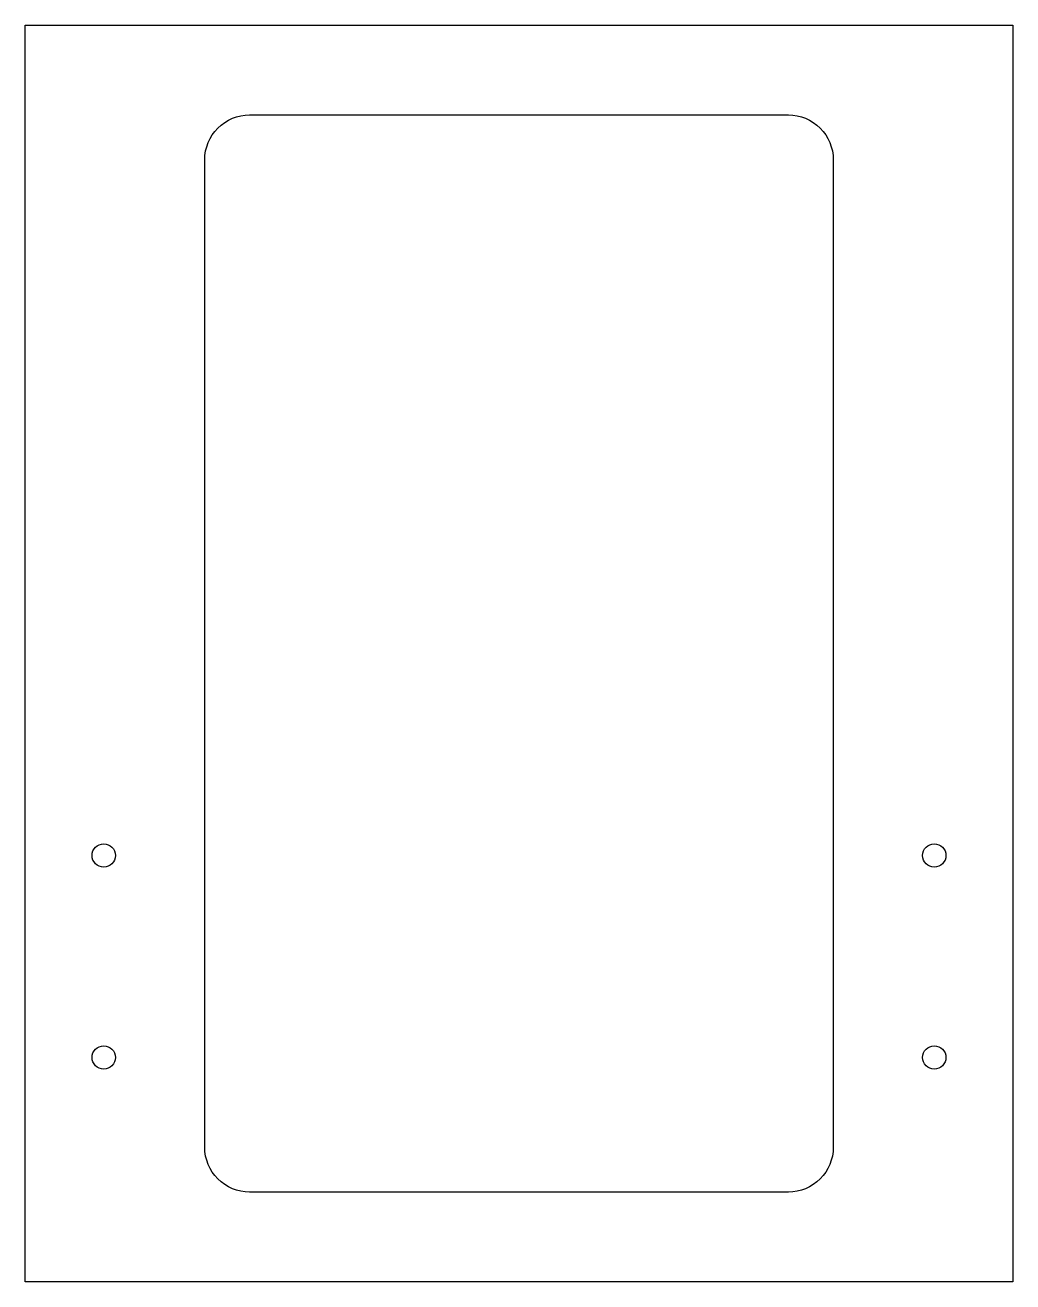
# Model space of a CAD drawing. Header units: inches. Extents: x -36 to -25, y 35 to 49.
import ezdxf

# ---------------------------------------------------------------- set-up
doc = ezdxf.new("R2010")
doc.units = ezdxf.units.IN
doc.layers.get('0').update_dxf_attribs({"linetype": 'CONTINUOUS'})

msp = doc.modelspace()

# ---------------------------------------------------------------- linework, layer by layer
msp.add_lwpolyline([(-25, 35), (-36, 35), (-36, 49), (-25, 49)], close=True)
msp.add_lwpolyline([(-27.5, 48, -0.414214), (-27, 47.5), (-27, 36.5, -0.414214), (-27.5, 36), (-33.5, 36, -0.414214), (-34, 36.5), (-34, 47.5, -0.414214), (-33.5, 48)], format="xyb", close=True)
for centre in [(-35.125, 39.75), (-25.875, 39.75), (-35.125, 37.5), (-25.875, 37.5)]:
    msp.add_circle(centre, 0.13)

doc.saveas('drawing.dxf')
